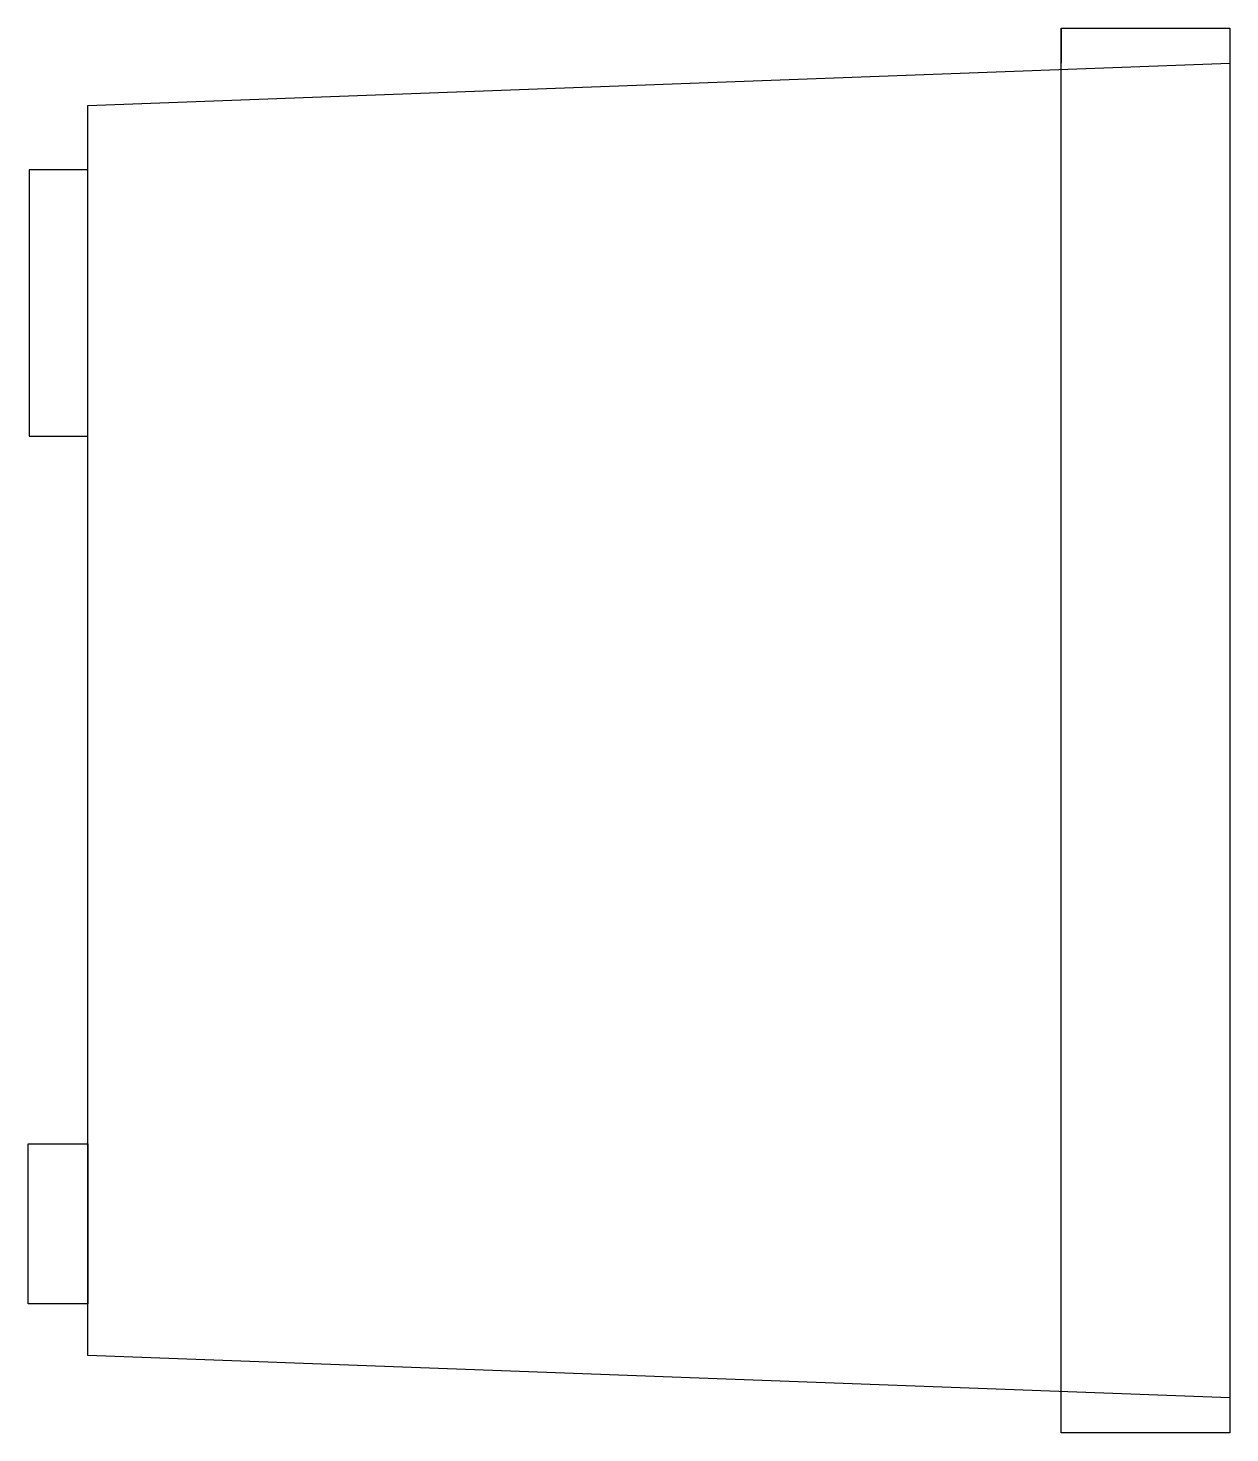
# Model space of a CAD drawing. Extents: x 0 to 86, y 0 to 100.
import ezdxf

# ---------------------------------------------------------------- set-up
doc = ezdxf.new("R2010")
doc.units = 0

# ---------------------------------------------------------------- blocks, each defined once
blk = doc.blocks.new('wrwrw')
at = {"color": 6, "linetype": 'ByBlock', "lineweight": -2}
for p, q in [((-12, 51.25), (0, 51.25)), ((0, 51.25), (0, 48.75)), ((0, 48.75), (0, -48.75)), ((69.28, 45.75), (69.28, -43.25)), ((0, -48.75), (0, -46.25))]:
    blk.add_line(p, q, dxfattribs=at)
for points in [[(0, -48.75), (-12, -48.75), (-12, 51.25), (0, 51.25)], [(69.28, -43.25), (-12, -46.25), (-12, 48.75), (69.28, 45.75)]]:
    blk.add_lwpolyline(points, dxfattribs=at)
blk = doc.blocks.new('TÊTTE')
at = {"color": 6, "linetype": 'ByBlock', "lineweight": -2}
for points in [[(0, 39.91), (-4.18, 39.91), (-4.18, 20.96), (0, 20.96)], [(-4.26, -29.42), (0, -29.42), (0, -40.82), (-4.26, -40.82)]]:
    blk.add_lwpolyline(points, close=True, dxfattribs=at)
at = {"color": 6, "linetype": 'ByBlock', "lineweight": -2, "rotation": 180}
blk.add_blockref('wrwrw', (69.28, 1.25), dxfattribs=at)

msp = doc.modelspace()

# ---------------------------------------------------------------- block references
msp.add_blockref('TÊTTE', (4.26, 50))

doc.saveas('drawing.dxf')
